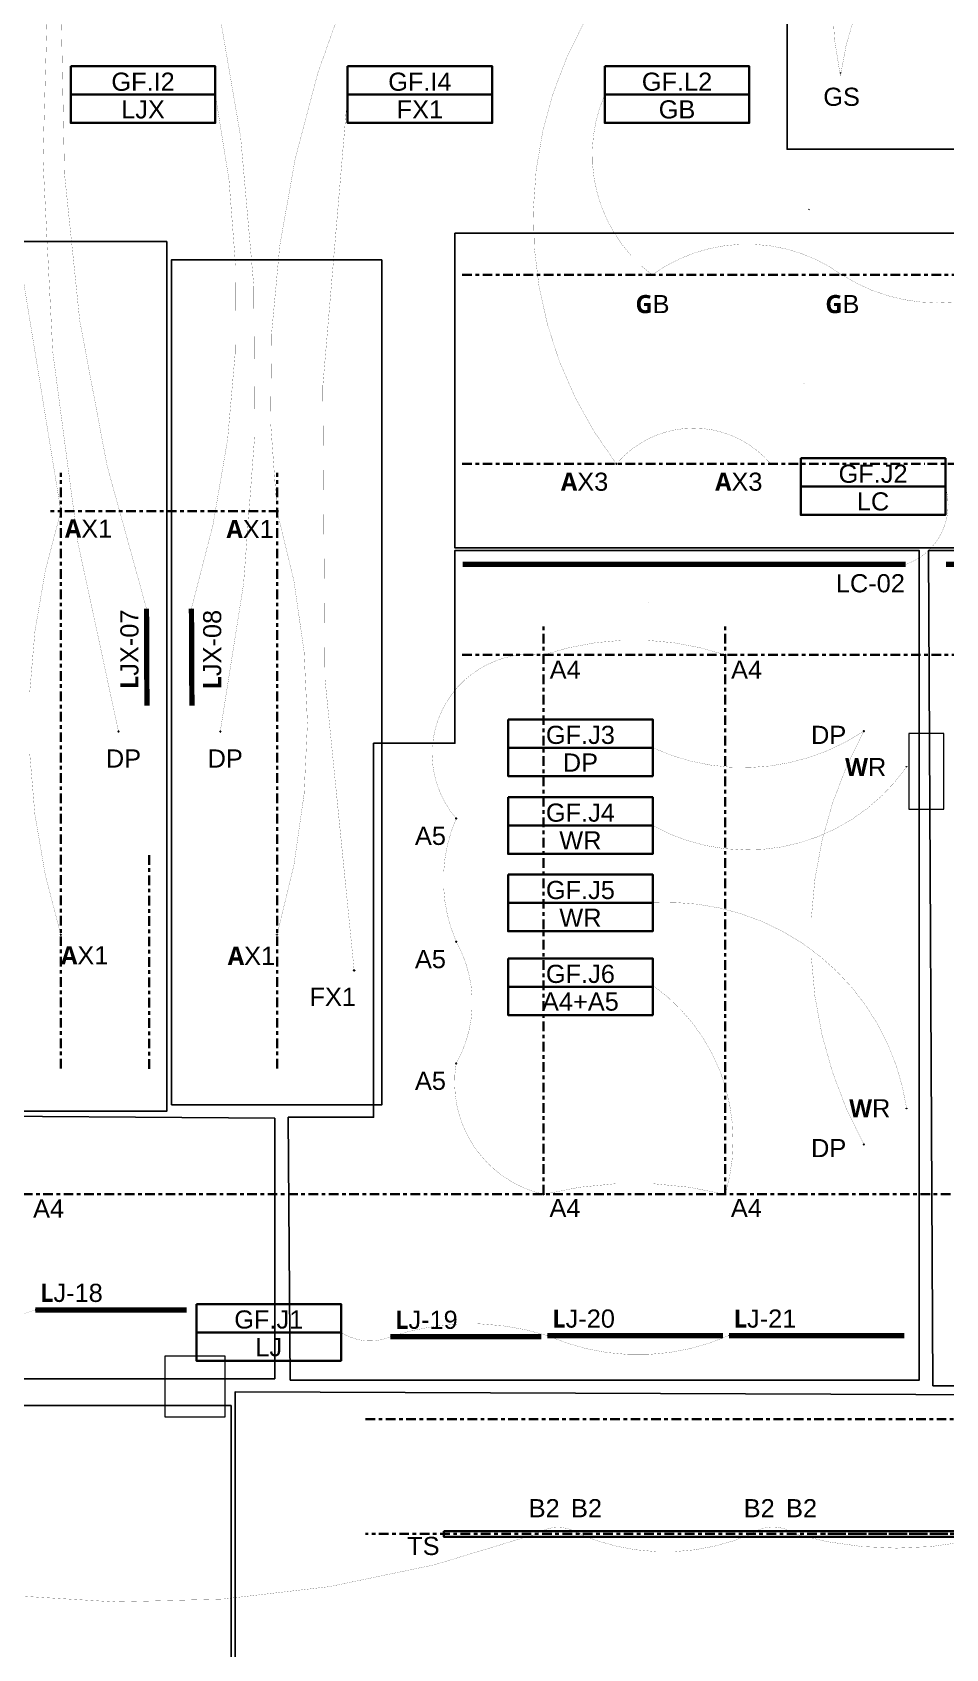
# Model space of a CAD drawing. Header units: millimetres. Extents: x 47511 to 319330, y -16764 to 12078.
# Drawn here: x 180294 to 186336, y -6126 to 4562 of the extents above; entities that cross this region are included whole.
import ezdxf

# ---------------------------------------------------------------- set-up
doc = ezdxf.new("R2010")
doc.units = ezdxf.units.MM
for name, pattern in [('ACAD_ISO02W100', [15, 12, -3]), ('Center 1_4_', [13.493749999999999, 6.349999999999999, -2.38125, 2.38125, -2.38125]), ('Dash - Tight', [4.5, 3, -1.5]), ('DASHDOT', [25.4, 12.7, -6.35, 0, -6.35])]:
    doc.linetypes.add(name, pattern=pattern)
doc.layers.add('0-CountArea', color=152, linetype='Continuous', plot=False, transparency=0.5)
for name, color, linetype, lineweight in [('A-LABEL-GF', 7, 'Continuous', 9), ('E-LUM-BLD', 91, 'Continuous', 30), ('E-LUM-CIRC', 5, 'Dash - Tight', 30), ('E-LUM-DIM', 7, 'Center 1_4_', 30), ('E-LUM-DL', 131, 'Continuous', 30), ('E-LUM-FL', 21, 'Continuous', 30), ('E-LUM-GFIT', 252, 'Continuous', 30), ('E-LUM-LED', 20, 'DASHDOT', 30), ('E-LUM-PDT', 135, 'Continuous', 30), ('E-LUM-SP', 143, 'Continuous', 30), ('E-LUM-SPK', 71, 'Continuous', 30), ('E-LUM-TRK', 31, 'Continuous', 30), ('E-LUM-WL', 201, 'Continuous', 30), ('Primary Contours', 7, 'Continuous', 25), ('S-COLS', 7, 'Continuous', 5)]:
    doc.layers.add(name, color=color, linetype=linetype, lineweight=lineweight)
doc.styles.add('1-1', font='Yu Gothic UI Semibold.ttf', dxfattribs={"height": 1.5})
doc.styles.add('Arial_1', font='arial.ttf', dxfattribs={"height": 119.9999999999999})

# ---------------------------------------------------------------- blocks, each defined once
blk = doc.blocks.new('TS')
at = {"layer": 'E-LUM-TRK', "linetype": 'ByBlock', "lineweight": 0, "ltscale": 10}
h = blk.add_hatch(color=256, dxfattribs=at)
h.dxf.hatch_style = 1
h.paths.add_polyline_path([(0.3484143489331473, 0.3741107117366482), (0, 0.3741107117366482), (0, -0.3741107117366482), (0.3484143489331473, -0.3741107117366482)])
blk.add_lwpolyline([(0, 0.3741107117366482), (0.3484143489331473, 0.3741107117366482), (0.3484143489331473, -0.3741107117366482), (0, -0.3741107117366482)], close=True, dxfattribs=at)
blk = doc.blocks.new('LJX')
at = {"layer": 'E-LUM-LED', "color": 3, "lineweight": 0, "ltscale": 100}
for p, q in [((-0.3484143489331473, 0.3741107117366482), (-0.3484143489331473, 0.4991107117366482)), ((-0.3484143489331473, 0.4991107117366482), (0.1515856510668527, 0.4991107117366482)), ((0, 0.3741107117366482), (-0.3484143489331473, 0.3741107117366482)), ((0, -0.3741107117366482), (0, 0.3741107117366482)), ((0.1515856510668527, 0.4991107117366482), (0.1515856510668527, -0.4991107117366482)), ((-0.3484143489331473, -0.3741107117366482), (-0.3484143489331473, -0.4991107117366482)), ((-0.3484143489331473, -0.3741107117366482), (0, -0.3741107117366482)), ((-0.3484143489331473, -0.4991107117366482), (0.1515856510668527, -0.4991107117366482))]:
    blk.add_line(p, q, dxfattribs=at)
blk = doc.blocks.new('WR')
at = {"layer": 'E-LUM-WL', "linetype": 'Continuous', "lineweight": 30}
for p, q in [((-1.414213562369696, 1.414213562369696), (0, 0)), ((-1.268172423406213, 0), (1.268172423406213, 0)), ((0, 0), (1.414213562369696, 1.414213562369696))]:
    blk.add_line(p, q, dxfattribs=at)
blk.add_arc((0, 0), 1.268172423407126, 0, 180, dxfattribs=at)
blk = doc.blocks.new('DP')
at = {"layer": 'E-LUM-GFIT', "lineweight": 30}
blk.add_circle((0, 0), 0.8692723396954951, dxfattribs=at)
at = {"layer": 'E-LUM-PDT', "lineweight": 30}
for p, q in [((-0.5284937445539981, 0), (-1.5, 0)), ((0, 1.5), (0, 0.5284937445539981)), ((1.5, 0), (0.5284937445539981, 0)), ((0, -0.5284937445539981), (0, -1.5))]:
    blk.add_line(p, q, dxfattribs=at)
for radius in [0.8692723396954951, 0.5284937445268401]:
    blk.add_circle((0, 0), radius, dxfattribs=at)
at = {"layer": 'E-LUM-PDT', "lineweight": 30, "insert": (-0.2037465251050889, 0.4385649404139258), "char_height": 0.867345597444381, "attachment_point": 1, "style": '1-1'}
blk.add_mtext_dynamic_manual_height_columns('P', width=0.867345597444381, gutter_width=4.336727987221905, heights=[0], dxfattribs=at)
blk = doc.blocks.new('LC')
at = {"layer": 'E-LUM-LED', "lineweight": 0, "ltscale": 100}
for p, q in [((-0.3484143489331473, 0.3741107117366482), (-0.3484143489331473, 0.4991107117366482)), ((-0.3484143489331473, 0.4991107117366482), (0.1515856510668527, 0.4991107117366482)), ((0, 0.3741107117366482), (-0.3484143489331473, 0.3741107117366482)), ((0, -0.3741107117366482), (0, 0.3741107117366482)), ((0.1515856510668527, 0.4991107117366482), (0.1515856510668527, -0.4991107117366482)), ((-0.3484143489331473, -0.3741107117366482), (-0.3484143489331473, -0.4991107117366482)), ((-0.3484143489331473, -0.3741107117366482), (0, -0.3741107117366482)), ((-0.3484143489331473, -0.4991107117366482), (0.1515856510668527, -0.4991107117366482))]:
    blk.add_line(p, q, dxfattribs=at)
blk = doc.blocks.new('GS')
at = {"layer": 'E-LUM-SPK', "lineweight": 0}
h = blk.add_hatch(color=256, dxfattribs=at)
h.dxf.hatch_style = 1
h.paths.add_polyline_path([(-1.5, -1.085142304574674), (1.5, -1.085142304574674), (0, 1.512933906774379)])
at = {"layer": 'E-LUM-GFIT', "lineweight": 0}
blk.add_lwpolyline([(-1.5, -1.085142304574674), (1.5, -1.085142304574674), (0, 1.512933906774379), (-1.5, -1.085142304574674)], dxfattribs=at)
at = {"layer": 'E-LUM-SPK', "lineweight": 0}
blk.add_lwpolyline([(-1.5, -1.085142304574674), (1.5, -1.085142304574674), (0, 1.512933906774379), (-1.5, -1.085142304574674)], dxfattribs=at)
blk = doc.blocks.new('GB')
at = {"layer": 'E-LUM-BLD', "lineweight": 30}
for p, q in [((-0.5284937445248943, 0), (-1.5, 0)), ((0, 1.5), (0, 0.5284937445267133)), ((1.5, 0), (0.5284937445248943, 0)), ((0, -0.5284937445267133), (0, -1.5))]:
    blk.add_line(p, q, dxfattribs=at)
for radius in [0.8692723396954951, 0.5284937445268401]:
    blk.add_circle((0, 0), radius, dxfattribs=at)
at = {"layer": 'E-LUM-GFIT', "lineweight": 30}
blk.add_circle((0, 0), 0.8692723396954951, dxfattribs=at)
at = {"layer": 'E-LUM-BLD', "lineweight": 30, "style": '1-1'}
blk.add_text('B', height=0.867345597444381, dxfattribs=at).set_placement((-0.3311325017639319, -0.4383899122781258))
blk = doc.blocks.new('B2')
at = {"layer": 'E-LUM-SP', "lineweight": 30}
h = blk.add_hatch(color=256, dxfattribs=at)
h.dxf.hatch_style = 1
h.paths.add_polyline_path([(-0.6281498283947955, 0.647336055387882), (-1.852577966032776e-09, -1.806318539188112e-09), (0.6468912980985457, 0.628607842232922, 0.4140062720843436)])
h.paths.add_polyline_path([(-0.6468913017972082, -0.6286078458392492, 0.4140062720825565), (0.6281498246921091, -0.6473360590030641), (-1.852578038891162e-09, -1.806318650210414e-09)])
at = {"layer": 'E-LUM-GFIT', "lineweight": 30}
blk.add_circle((-1.84809323400259e-09, -1.80443748831749e-09), 0.9020067491609749, dxfattribs=at)
at = {"layer": 'E-LUM-SP', "lineweight": 30}
for p, q in [((0.6468912980926689, 0.6286078422272112), (-1.15143536234973, -1.11889169128699)), ((1.11810587279615, -1.152257342073426), (-0.6281498283933615, 0.647336055386404))]:
    blk.add_line(p, q, dxfattribs=at)
blk.add_circle((-1.84809323400259e-09, -1.80443748831749e-09), 0.9020067491609749, dxfattribs=at)
blk.add_arc((0.008444299761322327, 0.5723499693995109), 2.050760635824496, 235.5570683131921, 302.7583856841853, dxfattribs=at)
blk = doc.blocks.new('FX1')
at = {"layer": 'E-LUM-FL', "lineweight": 30, "ltscale": 100}
h = blk.add_hatch(color=256, dxfattribs=at)
h.dxf.hatch_style = 1
h.paths.add_polyline_path([(0, -1.5), (-1.5, 0), (-1.5, -1.5)])
h.paths.add_polyline_path([(-1.5, 0), (0, 1.5), (-1.5, 1.5)])
h.paths.add_polyline_path([(1.5, 1.5), (0, 1.5), (0, -1.5), (1.5, -1.5)])
for p, q in [((0, 1.5), (-1.5, 0)), ((-1.5, 0), (0, -1.5)), ((0, -1.5), (0, 1.5))]:
    blk.add_line(p, q, dxfattribs=at)
at = {"layer": 'E-LUM-FL', "lineweight": 30}
blk.add_lwpolyline([(1.5, 1.5), (1.5, -1.5), (-1.5, -1.5), (-1.5, 1.5)], close=True, dxfattribs=at)
at = {"layer": 'E-LUM-GFIT', "lineweight": 30}
blk.add_lwpolyline([(1.5, 1.5), (1.5, -1.5), (-1.5, -1.5), (-1.5, 1.5)], close=True, dxfattribs=at)
blk = doc.blocks.new('A4')
at = {"layer": 'E-LUM-DL', "lineweight": 30}
for p, q in [((0, 1.499999999992724), (0, -1.500000000007276)), ((1.5, -7.275957614183426e-12), (-1.5, -7.275957614183426e-12))]:
    blk.add_line(p, q, dxfattribs=at)
blk.add_circle((0, -7.275957614183426e-12), 0.8692723396954951, dxfattribs=at)
at = {"layer": 'E-LUM-GFIT', "lineweight": 0}
blk.add_circle((0, -7.275957614183426e-12), 0.8692723396954951, dxfattribs=at)
blk = doc.blocks.new('A5')
at = {"layer": 'E-LUM-DL', "lineweight": 30}
for p, q in [((1.455191522836685e-11, 1.499999999956344), (1.455191522836685e-11, -1.500000000043656)), ((1.500000000014552, -4.365574568510056e-11), (-1.499999999985448, -4.365574568510056e-11))]:
    blk.add_line(p, q, dxfattribs=at)
blk.add_circle((1.455191522836685e-11, -4.365574568510056e-11), 0.8692723396954951, dxfattribs=at)
at = {"layer": 'E-LUM-GFIT', "lineweight": 0}
blk.add_circle((1.455191522836685e-11, -4.365574568510056e-11), 0.8692723396954951, dxfattribs=at)
blk = doc.blocks.new('AX3')
at = {"layer": 'E-LUM-DL', "lineweight": 0, "ltscale": 100}
h = blk.add_hatch(color=256, dxfattribs=at)
h.dxf.hatch_style = 1
edge = h.paths.add_edge_path()
edge.add_arc((2.91038304567337e-11, -2.91038304567337e-11), 0.8692723396954951, 0, 360)
at = {"layer": 'E-LUM-DL', "lineweight": 30}
for p, q in [((2.91038304567337e-11, 1.499999999970896), (2.91038304567337e-11, -1.500000000029104)), ((-1.499999999970896, -2.91038304567337e-11), (1.500000000029104, -2.91038304567337e-11))]:
    blk.add_line(p, q, dxfattribs=at)
blk.add_circle((2.91038304567337e-11, -2.91038304567337e-11), 0.8692723396954951, dxfattribs=at)
at = {"layer": 'E-LUM-GFIT', "lineweight": 0}
blk.add_circle((2.91038304567337e-11, -2.91038304567337e-11), 0.8692723396954951, dxfattribs=at)
blk = doc.blocks.new('AX1')
at = {"layer": 'E-LUM-DL', "lineweight": 0, "ltscale": 100}
h = blk.add_hatch(color=256, dxfattribs=at)
h.dxf.hatch_style = 1
edge = h.paths.add_edge_path()
edge.add_arc((0, 7.275957614183426e-12), 0.8692723396954951, 0, 360)
at = {"layer": 'E-LUM-DL', "lineweight": 30}
for p, q in [((1.5, 7.275957614183426e-12), (-1.5, 7.275957614183426e-12)), ((0, 1.500000000007276), (0, -1.499999999992724))]:
    blk.add_line(p, q, dxfattribs=at)
blk.add_circle((0, 7.275957614183426e-12), 0.8692723396954951, dxfattribs=at)
at = {"layer": 'E-LUM-GFIT', "lineweight": 0}
blk.add_circle((0, 7.275957614183426e-12), 0.8692723396954951, dxfattribs=at)

msp = doc.modelspace()

# ---------------------------------------------------------------- linework, layer by layer
at = {"layer": '0-CountArea', "ltscale": 10}
for points in [[(194375.5338119866, 1254.714813039696), (194375.5338119866, 10204.86076095124), (185287.2356490131, 10204.86076095124), (185287.2356490131, 3788.782770813967), (191685.1929483783, 3788.782770813967), (191685.1929483783, 1258.918781282206)], [(183088.7655659554, 3234.727511501464), (189446.9772163428, 3234.727511501464), (189446.9772163428, 1154.127549617377), (183088.7655659554, 1154.127549617377)], [(179470.2502644499, -2572.663768256491), (181183.3786496342, -2572.663768256491), (181183.3786496342, 3179.062636416114), (179470.2502644499, 3179.062636416114)], [(181214.5964075843, -2530.774838092213), (182605.5971957123, -2530.774838092213), (182605.5971957123, 3057.431273773836), (181214.5964075843, 3057.431273773836)], [(181897.9593766538, -2618.945468485763), (181897.9593766538, -4341.081025061605), (176017.1106404165, -4341.081025061605), (176017.1106404165, 1111.767324088665), (179437.8167684708, 1111.767324088665), (179437.8167684708, -2600.890087338921)], [(182000.2625037787, -4350.830831791216), (186160.4489631063, -4350.830831791216), (186160.4489631063, 1135.917960131832), (183089.5591727243, 1135.917960131832), (183089.5591727243, -138.9706818723935), (182551.7808326314, -138.9706818723935), (182551.7808326314, -2612.217897469818), (181987.9270608478, -2612.217897469818)], [(186250.5333090305, -4388.069977992738), (191140.1426304822, -4388.069977992738), (191140.1426304822, -2572.985190456326), (189970.6318119845, -2572.985190456326), (189970.6318119845, -139.5701745303231), (189465.9961483878, -139.5701745303231), (189465.9961483878, 1135.283166769834), (186222.1676233757, 1135.283166769834)], [(200771.6736632221, -4503.355884257529), (200771.6736632221, -795.6672017501551), (202298.9153967627, -795.6672017501551), (202298.9153967627, -4477.410486104025), (202747.8865298711, -4477.410486104025), (202747.8865298711, -6819.070921211329), (200288.8644883056, -6819.070921211329), (200288.8644883056, -6274.374864880869), (199138.185329076, -6274.374864880869), (199138.185329076, -6833.010983440618), (194708.9999455743, -6833.010983440618), (194708.9999455743, -6197.992811702483), (191192.3763850931, -6197.992811702483), (191192.3763850931, -6813.636470722093), (188224.1320319123, -6813.636470722093), (188224.1320319123, -6218.711228416709), (181637.0930030831, -6218.711228416709), (181637.0930030831, -4427.656930667639)], [(174557.5757920035, -6337.316582343017), (174557.5757920035, -14125.26558945089), (180294.0042283965, -14125.26558945089), (180294.0042283965, -9637.794307052798), (181609.7772775657, -9637.794307052798), (181609.7772775657, -4519.263775995525), (176312.8313420202, -4519.263775995525), (176312.8313420202, -6339.483099235746)]]:
    msp.add_lwpolyline(points, close=True, dxfattribs=at)
at = {"layer": 'E-LUM-CIRC', "linetype": 'ByBlock', "ltscale": 10}
for p, q in [((180548.5780584828, 4150.708690706604), (181505.051542167, 4150.708690706604)), ((182380.030223062, 4150.708690706604), (183336.5037067462, 4150.708690706604)), ((184080.8953226969, 4150.708690706604), (185037.368806381, 4150.708690706604)), ((185377.7179603542, 1558.388072994414), (186334.1914440383, 1558.388072994414)), ((183441.8463526651, -168.5392043114043), (184398.3198363492, -168.5392043114043)), ((183441.8463526651, -682.9087393777518), (184398.3198363492, -682.9087393777518)), ((183441.8463526651, -1194.391784701154), (184398.3198363492, -1194.391784701154)), ((183441.8463526651, -1749.09927571391), (184398.3198363492, -1749.09927571391)), ((181380.1108273376, -4034.605098518099), (182336.5843110217, -4034.605098518099))]:
    msp.add_line(p, q, dxfattribs=at)
at = {"layer": 'E-LUM-CIRC', "ltscale": 25, "const_width": 1}
for points in [[(192932.0663758614, 2089.569439019469, -0.1505559860090362), (193185.2379253481, 4230.774815107099, 1.082534287471426), (189888.3329996715, 4479.68848773434, 0.8308015574869666), (185639.8288959106, 4271.419404993925, -0.3247042797240672), (186874.6160435313, 7016.444305309022, -0.3329763078451937), (185622.7746585653, 8907.179641690731, 0.3160310691988443), (189168.0657699899, 7398.410938294415, -0.2542833405354391), (193200.7145382068, 6099.724267766622, 0.2885511274989898), (193172.0468267064, 7780.377867223331, -0.3813206348654049), (193201.7745502231, 9360.602105347032, 0.1877325529646992), (190247.8979698268, 9842.998099665376, 0.4348102623241307), (188866.9676799534, 9926.442788026732)], [(180483.2987287132, -1404.8026041009, -0.1501427175106021), (180483.2987287132, 1395.796843476586, 0.03820876889867311), (179263.1450822647, 7065.482875386915)], [(180864.6690913229, -61.75824402177386, -0.1007900129649583), (180541.8409889723, 6265.31913214254)], [(181049.6495121546, 751.8536669486275, -0.1041267297700234), (180548.5780584828, 5581.543232035787)], [(181537.7019915756, -61.75824402177386, 0.1023416561325017), (181505.051542167, 4847.968903739784)], [(181913.500295596, -1404.8026041009, 0.1435688142137105), (181913.500295596, 1395.796843476586, -0.1248096347765965), (182380.030223062, 4847.968903739784)], [(185178.5878676999, 1708.796843476652, 0.4629221899252852), (184158.5944733687, 1708.796843476644, -0.3254202915607353), (184080.8953226969, 4847.968903739784)], [(181347.1495121547, 751.8536669486275, 0.1237997584399517), (181505.051542167, 4150.708690706604)], [(182423.6010790375, -1641.203156524767, -0.06938406440513041), (182380.030223062, 4150.708690706604)], [(188162.2785720249, 2958.796843476688, 0.2393600744081103), (186906.3591987781, 2958.796843476695, -0.2943567961602075), (185650.4398255312, 2958.796843476695, 0.3226600194616379), (184394.5204522843, 2958.796843476703, -0.3466386886531925), (184080.8953226969, 4150.708690706604)], [(184403.9000272882, -1743.327622771074, -0.319691712105151), (184878.6010790376, -3121.703156524731, 0.1220888516211168), (183676.6208960439, -3121.703156524731, -0.3977614211945339), (183098.6010790375, -2256.203156524774, 0.2626630285753221), (183098.6010790375, -1451.203156524767, -0.2074793565315317), (183098.6010790375, -636.2031565247744, -0.6852012327591608), (183676.6208960439, 445.7823894508183, -0.1628395584000524), (184878.6010790376, 445.7823894508183)], [(185795.0135874459, -2791.203156524789, -0.2563495788201001), (185795.0036136057, -58.72610516834538, -0.260447143959094), (184398.3198363492, -168.5392043114043)], [(186078.0885530139, -294.2223965051235, -0.3846459342888128), (184398.3198363492, -682.9087393777518)], [(186078.0885530138, -2554.18391654169, 0.3902234668572774), (184398.3198363492, -1194.391784701154)], [(180314.2076251517, -3885.95216321214, -0.1860099832108166), (179114.2274421582, -3885.952163212132, 0.1986049257173741), (177914.2274421582, -3885.95216321214, -0.1843290113487516), (173542.647345459, -4034.605098518099)], [(184902.1605445845, -4055.952163212169, -0.2105363661032333), (183702.1605445845, -4055.952163212169, 0.1587439708839007), (182662.1803615909, -4063.952163212081, -0.2475690625545246), (182336.5843110217, -4034.605098518099)], [(179443.7254924811, -5668.821983495509, 0.1337899755738866), (183631.0165622551, -5366.949176573311, -0.306850432103288), (183911.0165622543, -5366.94917657406, 0.2078576977485507), (185053.4320454724, -5366.949176573311, -0.3245109428270841), (185333.4320454717, -5366.94917657406, 0.1396755011409361), (186687.6195091942, -5366.949176573631, -0.2273103754659574), (186967.6195091944, -5366.949176573355, 0.1116796141482949), (188075.8475286896, -5366.949176573486, -0.2210991022539621), (188355.8475286891, -5366.9491765739, 0.1149864304057887), (191063.7630119069, -5366.949176573486, -0.3535591593141406), (191343.7630119064, -5366.9491765739)]]:
    msp.add_lwpolyline(points, format="xyb", dxfattribs=at)
at = {"layer": 'E-LUM-CIRC', "linetype": 'ByBlock', "ltscale": 10}
for points in [[(180548.5780584828, 4338.06446644177), (181505.051542167, 4338.06446644177), (181505.051542167, 3963.352914971438), (180548.5780584828, 3963.352914971438)], [(182380.030223062, 4338.06446644177), (183336.5037067462, 4338.06446644177), (183336.5037067462, 3963.352914971438), (182380.030223062, 3963.352914971438)], [(184080.8953226969, 4338.06446644177), (185037.368806381, 4338.06446644177), (185037.368806381, 3963.352914971438), (184080.8953226969, 3963.352914971438)], [(185377.7179603542, 1745.74384872958), (186334.1914440383, 1745.74384872958), (186334.1914440383, 1371.032297259248), (185377.7179603542, 1371.032297259248)], [(183441.8463526651, 18.81657142376207), (184398.3198363492, 18.81657142376207), (184398.3198363492, -355.8949800465707), (183441.8463526651, -355.8949800465707)], [(183441.8463526651, -495.5529636425854), (184398.3198363492, -495.5529636425854), (184398.3198363492, -870.2645151129182), (183441.8463526651, -870.2645151129182)], [(183441.8463526651, -1007.036008965988), (184398.3198363492, -1007.036008965988), (184398.3198363492, -1381.747560436321), (183441.8463526651, -1381.747560436321)], [(183441.8463526651, -1561.743499978744), (184398.3198363492, -1561.743499978744), (184398.3198363492, -1936.455051449077), (183441.8463526651, -1936.455051449077)], [(181380.1108273376, -3847.249322782933), (182336.5843110217, -3847.249322782933), (182336.5843110217, -4221.960874253266), (181380.1108273376, -4221.960874253266)]]:
    msp.add_lwpolyline(points, close=True, dxfattribs=at)
at = {"layer": 'E-LUM-CIRC', "ltscale": 10, "const_width": 1}
msp.add_lwpolyline([(186071.0019794778, 1043.752379063415, 0.4050201073794369), (186334.1914440383, 1558.388072994407)], format="xyb", dxfattribs=at)
at = {"layer": 'E-LUM-DIM', "ltscale": 10}
for p, q in [((183138.6010790375, 2958.79684347671), (189418.1979452718, 2958.796843476681)), ((180483.2987287132, -2289.203156524789), (180483.2987287132, 1648.656882073439)), ((181913.500295596, -2289.203156524789), (181913.500295596, 1648.656882073432)), ((183138.6010790375, 1708.796843476652), (186198.5812620311, 1708.796843476652)), ((186216.5812620311, 1708.796843476652), (189276.5614450248, 1708.796843476652)), ((181923.3658055365, 1395.796843476564), (180415.3941896505, 1395.796843476586)), ((183676.6208960439, -3121.703156524731), (183676.6208960439, 637.3376877923729)), ((184878.6010790376, -3121.703156524731), (184878.6010790376, 637.3376877923729)), ((183138.6010790375, 445.7823894508183), (190637.5953958605, 445.7823894508183)), ((181068.3995121547, -2291.203156524767), (181068.3995121547, -864.203156523472)), ((190146.2052603029, -3121.703156524731), (176444.8264985054, -3121.703156524716)), ((182498.6010790375, -4607.952163211972), (189588.2630119067, -4607.952163211972)), ((202891.4939806871, -5366.949176573631), (182498.6010790375, -5366.949176573631)), ((191748.7630119067, -5366.949176573638), (185516.1837293533, -5366.949176573638))]:
    msp.add_line(p, q, dxfattribs=at)
at = {"layer": 'E-LUM-LED', "ltscale": 10, "const_width": 35}
for points in [[(186071.0019794778, 1043.752379063415), (183140.6010790375, 1043.752379063415)], [(189410.9821624715, 1043.752379063437), (186338.5812620312, 1043.752379063437)]]:
    msp.add_lwpolyline(points, dxfattribs=at)
at = {"layer": 'E-LUM-LED', "color": 3, "ltscale": 10, "const_width": 35}
for points in [[(181049.6495121546, 751.8536669486275), (181052.612933032, 109.5956025898849)], [(181347.1495121547, 751.8536669486275), (181350.1129330321, 109.5956025898849)], [(180314.2076251517, -3885.95216321214), (181314.6283425984, -3885.952163212132)], [(182662.1803615909, -4063.952163212081), (183662.6010790376, -4063.952163212074)], [(183702.1605445845, -4055.952163212169), (184862.5812620311, -4055.952163212161)], [(184902.1605445845, -4055.952163212169), (186062.5812620311, -4055.952163212161)]]:
    msp.add_lwpolyline(points, dxfattribs=at)
at = {"layer": 'E-LUM-TRK', "ltscale": 10}
msp.add_lwpolyline([(183016.1837293533, -5348.243640986802), (191748.7630119067, -5348.24364098681), (191748.7630119067, -5385.654712160467), (183016.1837293533, -5385.65471216046)], close=True, dxfattribs=at)
at = {"layer": 'Primary Contours'}
msp.add_line((185430.0445563432, 3388.796843476695), (185432.903259409, 3392.047836788021), dxfattribs=at)
at = {"layer": 'S-COLS'}
for p, q in [((186323.5812620312, -74.20315652345016), (186093.5812620311, -74.20315652345016)), ((186093.5812620311, -74.20315652345016), (186093.5812620311, -574.2031565234065)), ((186323.5812620312, -574.2031565234065), (186323.5812620312, -74.20315652345016)), ((186093.5812620311, -574.2031565234065), (186323.5812620312, -574.2031565234065)), ((181570.4265163523, -4192.952163212016), (181170.4265163523, -4192.952163212016)), ((181170.4265163523, -4192.952163212016), (181170.4265163523, -4302.952163212023)), ((181570.4265163523, -4302.952163212023), (181570.4265163523, -4192.952163212016)), ((181170.4265163523, -4302.952163212023), (181170.4265163523, -4332.952163211979)), ((181170.4265163523, -4332.952163211979), (181170.4265163523, -4442.952163211987)), ((181570.4265163523, -4332.952163211979), (181570.4265163523, -4302.952163212023)), ((181570.4265163523, -4442.952163211987), (181570.4265163523, -4332.952163211979)), ((181170.4265163523, -4442.952163211987), (181170.4265163523, -4457.952163211972)), ((181170.4265163523, -4457.952163211972), (181170.4265163523, -4592.952163211987)), ((181570.4265163523, -4457.952163211972), (181570.4265163523, -4442.952163211987)), ((181570.4265163523, -4592.952163211987), (181570.4265163523, -4457.952163211972)), ((181170.4265163523, -4592.952163211987), (181570.4265163523, -4592.952163211987))]:
    msp.add_line(p, q, dxfattribs=at)

# ---------------------------------------------------------------- block references
at = {"layer": 'E-LUM-BLD', "linetype": 'ByBlock', "lineweight": 0}
for p in [(184394.5204522843, 2958.796843476703), (185650.4398255312, 2958.796843476695)]:
    msp.add_blockref('GB', p, dxfattribs=at)
at = {"layer": 'E-LUM-DL'}
for name, p in [('AX3', (184158.5944733672, 1708.7968434781)), ('AX3', (185178.5878676985, 1708.796843478107)), ('AX1', (180483.2987287132, 1395.796843475888)), ('AX1', (181913.500295596, 1395.79684347591)), ('AX1', (180483.2987287132, -1404.802604101547)), ('AX1', (181913.500295596, -1404.802604101606))]:
    msp.add_blockref(name, p, dxfattribs=at)
at = {"layer": 'E-LUM-DL', "color": 1}
for name, p in [('A4', (183676.6208960438, 445.7823894511894)), ('A4', (184878.6010790376, 445.7823894511894)), ('A5', (183098.6010790367, -636.2031565225916)), ('A5', (183098.6010790367, -1451.203156522613)), ('A5', (183098.6010790367, -2256.203156522592)), ('A4', (183676.620896044, -3121.703156524345)), ('A4', (184878.6010790376, -3121.128943837895))]:
    msp.add_blockref(name, p, dxfattribs=at)
at = {"layer": 'E-LUM-FL', "color": 1}
msp.add_blockref('FX1', (182423.6010790375, -1641.203156524767), dxfattribs=at)
at = {"layer": 'E-LUM-LED', "linetype": 'ACAD_ISO02W100', "lineweight": 0}
msp.add_blockref('LC', (186071.0019794778, 1043.752379063415), dxfattribs=at)
at = {"layer": 'E-LUM-LED', "lineweight": 0}
for p, rotation in [((181049.6495121546, 751.8536669486275), 89.99999999999997), ((181347.1495121547, 751.8536669486275), 89.99999999999997), ((180314.2076251517, -3885.95216321214), 179.9999999999999), ((183702.1605445845, -4055.952163212169), 179.9999999999999), ((184902.1605445845, -4055.952163212169), 179.9999999999999), ((182662.1803615909, -4063.952163212081), 179.9999999999999)]:
    msp.add_blockref('LJX', p, dxfattribs=dict(at, rotation=rotation))
at = {"layer": 'E-LUM-PDT', "linetype": 'Continuous', "lineweight": 0, "ltscale": 10}
for p in [(180864.6690913229, -61.75824402177386), (181537.7019915756, -61.75824402177386), (185795.0036136057, -58.72610516834538), (185795.0135874459, -2791.203156524789)]:
    msp.add_blockref('DP', p, dxfattribs=at)
at = {"layer": 'E-LUM-SP', "rotation": 180}
for p in [(183631.0165621627, -5366.949176663533), (183911.0165621628, -5366.949176663969), (185053.4320453809, -5366.949176663227), (185333.4320453801, -5366.949176663969)]:
    msp.add_blockref('B2', p, dxfattribs=at)
at = {"layer": 'E-LUM-SPK', "linetype": 'ByBlock', "lineweight": 0}
msp.add_blockref('GS', (185641.3726629143, 4294.486969235797), dxfattribs=at)
at = {"layer": 'E-LUM-TRK', "linetype": 'ByBlock', "lineweight": 0}
msp.add_blockref('TS', (182998.7630119067, -5366.949176573638), dxfattribs=at)
at = {"layer": 'E-LUM-WL', "linetype": 'ByBlock', "lineweight": 0, "rotation": 90}
for p in [(186078.0885530139, -294.2223965051235), (186078.0885530138, -2554.18391654169)]:
    msp.add_blockref('WR', p, dxfattribs=at)

# ---------------------------------------------------------------- texts
at = {"layer": 'A-LABEL-GF', "ltscale": 10, "char_height": 1, "width": 40.59131273021456, "attachment_point": 1, "style": '1-1'}
for s, insert in [('{\\fYu Gothic UI Semibold|b1|i0|c128|p34;TERRACE }2', (185397.324832752, 2240.220145340041)), ('{\\fYu Gothic UI Semibold|b1|i0|c128|p34;BEDROOM} 2', (184367.86642119, 792.088034155393)), ('{\\fYu Gothic UI Semibold|b1|i0|c128|p34;ES 0}2', (181529.9455006671, -572.6446154757068))]:
    msp.add_mtext(s, dxfattribs=dict(at, insert=insert))
at = {"layer": 'E-LUM-BLD', "color": 7, "lineweight": 0, "char_height": 119.9999999999999, "attachment_point": 1, "style": 'Arial_1'}
for insert in [(184284.6619536659, 2825.398185437349), (185540.5813269127, 2825.398185437341)]:
    msp.add_mtext_dynamic_manual_height_columns('{\\fYu Gothic UI Semibold|b1|i0|c128|p34;G}B', width=41.12165479621808, gutter_width=597.4034271367638, heights=[0], dxfattribs=dict(at, insert=insert))
at = {"layer": 'E-LUM-CIRC', "color": 7, "lineweight": 0, "char_height": 119.9999999999999, "attachment_point": 1, "style": 'Arial_1'}
for s, insert in [('\\pxqc;GF.I2', (180548.5780584828, 4295.91753480881)), ('\\pxqc;GF.I4', (182380.030223062, 4295.91753480881)), ('\\pxqc;GF.L2', (184080.8953226969, 4295.91753480881)), ('\\pxqc;LJX', (180548.5780584828, 4112.759327976331)), ('\\pxqc;FX1', (182380.030223062, 4112.759327976331)), ('\\pxqc;GB', (184080.8953226969, 4112.759327976331)), ('\\pxqc;GF.J2', (185377.7179603542, 1703.59691709662)), ('\\pxqc;LC', (185377.7179603542, 1520.438710264141)), ('\\pxqc;GF.J3', (183441.8463526651, -23.33036020919826)), ('\\pxqc;DP', (183441.8463526651, -206.488567041677)), ('\\pxqc;GF.J4', (183441.8463526651, -537.6998952755457)), ('\\pxqc;WR', (183441.8463526651, -720.8581021080245)), ('\\pxqc;GF.J5', (183441.8463526651, -1049.182940598948)), ('\\pxqc;WR', (183441.8463526651, -1232.341147431427)), ('\\pxqc;GF.J6', (183441.8463526651, -1603.890431611704)), ('\\pxqc;A4+A5', (183441.8463526651, -1787.048638444183)), ('\\pxqc;GF.J1', (181380.1108273376, -3889.396254415893)), ('\\pxqc;LJ', (181380.1108273376, -4072.554461248372))]:
    msp.add_mtext_dynamic_manual_height_columns(s, width=956.4734836841167, gutter_width=597.4034271367638, heights=[0], dxfattribs=dict(at, insert=insert))
at = {"layer": 'E-LUM-DL', "color": 7, "lineweight": 0, "char_height": 119.9999999999999, "attachment_point": 1, "style": 'Arial_1'}
for s, insert in [('{\\fYu Gothic UI Semibold|b1|i0|c128|p34;A}X3', (183791.377063929, 1650.729912785078)), ('{\\fYu Gothic UI Semibold|b1|i0|c128|p34;A}X3', (184811.3704582602, 1650.729912785078)), ('{\\fYu Gothic UI Semibold|b1|i0|c128|p34;A}X1', (180510.0799294534, 1340.355363994786)), ('{\\fYu Gothic UI Semibold|b1|i0|c128|p34;A}X1', (181578.7802181235, 1337.817975782185)), ('A4', (183716.8463121743, 407.7025898299762)), ('A4', (184916.8463121743, 407.7025898299762)), ('A5', (182825.5184012672, -691.1997184066349)), ('{\\fYu Gothic UI Semibold|b1|i0|c128|p34;A}X1', (180484.5324734071, -1481.359239076024)), ('{\\fYu Gothic UI Semibold|b1|i0|c128|p34;A}X1', (181587.5059979202, -1484.270270342233)), ('A5', (182825.5184012672, -1506.199718406635)), ('A5', (182825.5184012672, -2311.199718406635)), ('A4', (180299.5318745334, -3155.840724947324)), ('A4', (183715.3897069413, -3151.651129991791)), ('A4', (184915.3897069413, -3151.651129991791))]:
    msp.add_mtext_dynamic_manual_height_columns(s, width=41.12165479621808, gutter_width=597.4034271367638, heights=[0], dxfattribs=dict(at, insert=insert))
at = {"layer": 'E-LUM-FL', "color": 7, "lineweight": 0, "insert": (182128.0632573953, -1755.277948835312), "char_height": 119.9999999999999, "attachment_point": 1, "style": 'Arial_1'}
msp.add_mtext_dynamic_manual_height_columns('FX1', width=41.12165479621808, gutter_width=597.4034271367638, heights=[0], dxfattribs=at)
at = {"layer": 'E-LUM-LED', "color": 7, "lineweight": 0, "char_height": 119.9999999999999, "attachment_point": 1, "style": 'Arial_1'}
for s, heights, insert in [('LC-02', [0], (185609.9222272429, 979.1939563818596)), ('{\\fYu Gothic UI Semibold|b1|i0|c128|p34;L}J-18', [2.03347280334728], (180346.082188625, -3713.396356309284)), ('{\\fYu Gothic UI Semibold|b1|i0|c128|p34;L}J-19', [2.03347280334728], (182694.0549250642, -3891.396356309226)), ('{\\fYu Gothic UI Semibold|b1|i0|c128|p34;L}J-20', [2.03347280334728], (183734.0351080578, -3883.396356309313)), ('{\\fYu Gothic UI Semibold|b1|i0|c128|p34;L}J-21', [2.03347280334728], (184934.0351080578, -3883.396356309313)), ('TS', [0], (182774.3511242758, -5386.949800232353))]:
    msp.add_mtext_dynamic_manual_height_columns(s, width=41.12165479621808, gutter_width=597.4034271367638, heights=heights, dxfattribs=dict(at, insert=insert))
at = {"layer": 'E-LUM-LED', "color": 7, "lineweight": 0, "char_height": 119.9999999999999, "attachment_point": 1, "rotation": 90, "style": 'Arial_1'}
for s, insert in [('{\\fYu Gothic UI Semibold|b1|i0|c128|p34;L}JX-07', (180876.7590914347, 219.2115518195205)), ('{\\fYu Gothic UI Semibold|b1|i0|c128|p34;L}JX-08', (181424.1987211312, 216.9664485585236))]:
    msp.add_mtext_dynamic_manual_height_columns(s, width=41.12165479621808, gutter_width=597.4034271367638, heights=[2.03347280334728], dxfattribs=dict(at, insert=insert))
at = {"layer": 'E-LUM-PDT', "color": 7, "lineweight": 0, "char_height": 119.9999999999999, "attachment_point": 1, "style": 'Arial_1'}
for insert in [(185446.0179565553, -23.50574937039346), (180781.0134140228, -179.7262234567679), (181454.0463142756, -179.7262234567679), (185446.0279303955, -2755.982800726837)]:
    msp.add_mtext_dynamic_manual_height_columns('DP', width=41.12165479621808, gutter_width=597.4034271367638, heights=[0], dxfattribs=dict(at, insert=insert))
at = {"layer": 'E-LUM-SP', "color": 7, "lineweight": 0, "char_height": 119.9999999999999, "attachment_point": 1, "style": 'Arial_1'}
for insert in [(183578.1092999221, -5137.206389273531), (183858.1092999232, -5137.206389274099), (185000.5247831396, -5137.206389273379), (185280.5247831406, -5137.206389273946)]:
    msp.add_mtext_dynamic_manual_height_columns('B2', width=41.12165479621808, gutter_width=597.4034271367638, heights=[0], dxfattribs=dict(at, insert=insert))
at = {"layer": 'E-LUM-SPK', "color": 7, "lineweight": 0, "insert": (185526.7977409593, 4196.200494032266), "char_height": 119.9999999999999, "attachment_point": 1, "style": 'Arial_1'}
msp.add_mtext_dynamic_manual_height_columns('GS', width=41.12165479621808, gutter_width=597.4034271367638, heights=[0], dxfattribs=at)
at = {"layer": 'E-LUM-WL', "color": 7, "lineweight": 0, "char_height": 119.9999999999999, "attachment_point": 1, "style": 'Arial_1'}
for insert in [(185671.2521342735, -236.5064867385227), (185698.2656363879, -2492.653748853205)]:
    msp.add_mtext_dynamic_manual_height_columns('{\\fYu Gothic UI Semibold|b1|i0|c128|p34;W}R', width=41.12165479621808, gutter_width=597.4034271367638, heights=[0], dxfattribs=dict(at, insert=insert))

doc.saveas('drawing.dxf')
